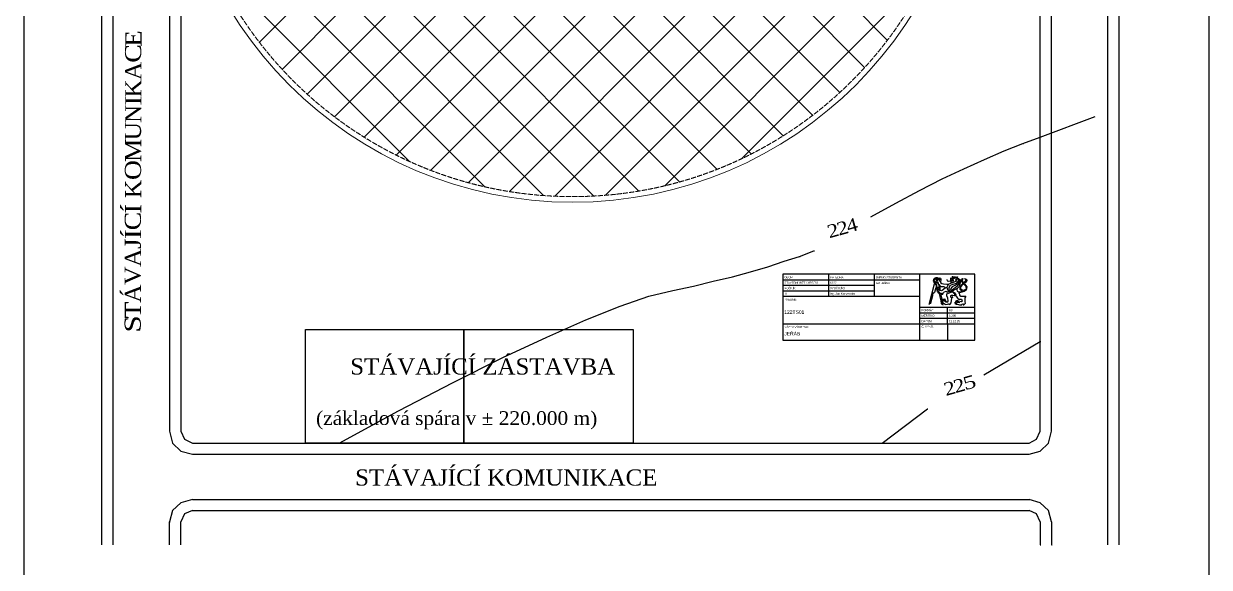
# Model space of a CAD drawing. Header units: millimetres. Extents: x -3518363 to 3223740, y -1530229 to 774657.
# Drawn here: x 3013740 to 3223740, y 89952 to 186145 of the extents above; entities that cross this region are included whole.
import ezdxf

# ---------------------------------------------------------------- set-up
doc = ezdxf.new("R2010")
doc.units = ezdxf.units.MM
doc.header["$LTSCALE"] = 15
doc.header["$MEASUREMENT"] = 0
doc.linetypes.add('ACAD_ISO02W100', pattern=[15, 12, -3])
doc.layers.get('0').update_dxf_attribs({"linetype": 'CONTINUOUS'})
doc.layers.add('pažení', color=220, linetype='ACAD_ISO02W100', lineweight=30)
doc.layers.add('RAMECEK', color=7, linetype='CONTINUOUS')
doc.layers.add('svahovaní', color=7, linetype='CONTINUOUS', lineweight=15, true_color=0xe3331c)
doc.styles.add('ROMAN', font='roman')
doc.styles.add('TIMESNEWROMAN', font='times.ttf')

msp = doc.modelspace()

# ---------------------------------------------------------------- hatches: boundary and pattern name
at = {"layer": 'svahovaní', "linetype": 'ByBlock', "lineweight": 20, "ltscale": 5}
h = msp.add_hatch(dxfattribs=at)
h.set_pattern_fill('ANSI37', color=256, scale=50000)
h.paths.add_polyline_path([(3171053.342, 189646.607), (3121653.437, 189646.607), (3050871.04, 189646.607, 0.567414785)])
h.paths.add_polyline_path([(3044312.191, 246945.736, 0.0451176865), (3041555.367, 234643.555), (3041555.367, 216456.445, 0.022402895), (3042647.426, 210282.622), (3044312.191, 211448.303)])
h.paths.add_polyline_path([(3044312.191, 211448.303), (3042647.426, 210282.622, 0.0226918554), (3044312.191, 204154.264)])
h.paths.add_polyline_path([(3149381.136, 284064.824), (3072543.246, 284064.824, 0.0402681337), (3063660.606, 277150), (3158263.777, 277150, 0.0402681337)])
h.paths.add_polyline_path([(3159419.47, 276066.256), (3102620, 276066.256), (3102620, 274085.909), (3161402.904, 274085.909, 0.010011066)])
h.paths.add_polyline_path([(3161402.904, 274085.909), (3102620, 274085.909), (3102620, 271356.607), (3113918.478, 271356.607), (3115950.774, 271356.607, -0.4822155632), (3117433.609, 271356.607), (3140110.774, 271356.607, -0.4822155632), (3141593.609, 271356.607), (3149210.457, 271356.607), (3163893.795, 271356.607, 0.013199018)])
h.paths.add_polyline_path([(3102020, 274085.909), (3091512.191, 274085.909), (3091512.191, 271356.607), (3098700.774, 271356.607, -0.4822155632), (3100183.609, 271356.607), (3102020, 271356.607)])
h.paths.add_polyline_path([(3102020, 276066.256), (3091512.191, 276066.256), (3091512.191, 274085.909), (3102020, 274085.909)])
h.paths.add_polyline_path([(3087512.191, 274085.909), (3060521.478, 274085.909, 0.013199018), (3058030.587, 271356.607), (3087512.191, 271356.607)])
h.paths.add_polyline_path([(3087512.191, 276066.256), (3062504.912, 276066.256, 0.010011066), (3060521.478, 274085.909), (3087512.191, 274085.909)])
h.paths.add_polyline_path([(3075743.812, 286045.171), (3146180.571, 286045.171, 0.2698826259)])

# ---------------------------------------------------------------- linework, layer by layer
for p, q in [((3043638.592, 101924.128), (3191933.31, 101924.128)), ((3043638.592, 99969.499), (3191933.31, 99969.499))]:
    msp.add_line(p, q)
at = {"elevation": 0}
msp.add_lwpolyline([(3013740, 345571.207), (3013740, 48571.207), (3223740, 48571.207), (3223740, 345571.207)], close=True, dxfattribs=at)
for points in [[(3027590.046, 93925.573), (3027590.046, 196029.298), (3027692.924, 196029.298)], [(3029570.393, 93925.573), (3029570.393, 196029.298), (3029673.271, 196029.298)], [(3039575.02, 196029.298), (3039575.02, 114011.972), (3040115.113, 111928.748), (3041555.367, 110488.493), (3043638.592, 109948.401), (3191830.439, 109948.401), (3193810.786, 110488.493), (3195251.047, 111928.748), (3195791.133, 114011.972), (3195791.133, 196029.298), (3195894.017, 196029.298)], [(3041555.367, 196029.298), (3041555.367, 114011.972), (3042198.337, 112597.436), (3043638.592, 111928.748), (3191830.439, 111928.748), (3193142.098, 112597.436), (3193810.786, 114011.972), (3193810.786, 196029.298), (3193913.67, 196029.298)], [(3205795.753, 93925.573), (3205795.753, 196029.298), (3205898.624, 196029.298)], [(3207776.1, 93925.573), (3207776.1, 196029.298), (3207878.984, 196029.298)], [(3190724.535, 164960.957), (3193810.786, 166041.143), (3203522.191, 169716.607)], [(3163796.927, 151998.662), (3168194.849, 154416.238), (3172387.003, 156602.34), (3176450.582, 158685.572), (3180282.687, 160460.163), (3183909.037, 162106.166), (3187432.516, 163649.298), (3190724.535, 164960.957), (3190853.124, 164960.957)], [(3069588.879, 111928.748), (3080133.598, 117638.329), (3089803.874, 122679.222), (3098599.713, 127077.132), (3106418.23, 130703.482), (3113336.586, 133764.028), (3119380.525, 136181.603), (3124447.136, 137956.195), (3128742.161, 138933.51), (3132368.524, 139705.069), (3135866.285, 140579.513), (3139286.893, 141351.085), (3142476.028, 142225.516), (3145562.279, 143099.959), (3148417.07, 144102.992), (3151168.976, 144977.435), (3151271.847, 144977.435)], [(3151168.976, 144977.435), (3153689.423, 145954.75), (3153792.294, 145954.75)], [(3063647.831, 111928.748), (3063647.831, 132015.141), (3121695.203, 132015.141), (3121695.203, 111928.748), (3091681.35, 111928.748), (3091681.35, 132015.141), (3091681.35, 111928.748), (3063647.831, 111928.748), (3063750.709, 111928.748)], [(3183806.166, 123990.881), (3193810.786, 129931.922), (3193913.67, 129931.922)], [(3165777.274, 111928.748), (3173801.546, 117972.673), (3173904.418, 117972.673)], [(3043638.592, 101924.128), (3041555.367, 101384.035), (3040115.113, 99969.499), (3039575.02, 97989.145), (3039677.891, 97989.145)], [(3195791.133, 97989.145), (3195251.047, 99969.499), (3193810.786, 101384.035), (3191830.439, 101924.128), (3191933.31, 101924.128)], [(3043638.592, 99969.499), (3042198.337, 99403.681), (3041555.367, 97989.145), (3041658.245, 97989.145)], [(3193810.786, 97989.145), (3193142.098, 99403.681), (3191830.439, 99969.499), (3191933.31, 99969.499)], [(3039575.02, 93925.573), (3039575.02, 97989.145), (3039677.891, 97989.145)], [(3041555.367, 93925.573), (3041555.367, 97989.145), (3041658.245, 97989.145)], [(3193810.786, 97989.145), (3193810.786, 93925.573), (3193913.67, 93925.573)], [(3195791.133, 97989.145), (3195791.133, 93925.573), (3195894.017, 93925.573)]]:
    msp.add_lwpolyline(points, dxfattribs=at)
at = {"layer": 'pažení', "linetype": 'ByBlock', "lineweight": 20, "ltscale": 5}
msp.add_circle((3110962.191, 225550), 71000, dxfattribs=at)
at = {"layer": 'pažení', "lineweight": 20, "ltscale": 5}
msp.add_circle((3110962.191, 225550), 70000, dxfattribs=at)
at = {"layer": 'RAMECEK', "color": 0, "linetype": 'Continuous'}
for p, q in [((3148188.9, 140829.228), (3172496.596, 140829.228)), ((3156291.415, 141801.476), (3156291.415, 137912.335)), ((3164394.081, 141760.4), (3164394.081, 137871.259)), ((3172496.596, 130133.902), (3172496.596, 141801.476)), ((3175389.139, 140765.838), (3175458.067, 140785.509)), ((3177938.903, 140805.201), (3177929.056, 140647.811)), ((3178283.463, 141129.818), (3178283.463, 140913.415)), ((3178716.622, 140834.707), (3178834.761, 140805.201)), ((3148188.9, 139856.98), (3164394.081, 139856.98)), ((3148188.9, 138884.733), (3164394.081, 138884.733)), ((3175339.927, 139113.219), (3175448.22, 139152.561)), ((3175438.373, 139339.481), (3175517.125, 139359.152)), ((3175901.061, 139693.605), (3175979.824, 139693.605)), ((3176954.446, 139398.494), (3177249.772, 139506.685)), ((3148188.9, 137912.335), (3172496.596, 137912.335)), ((3175969.977, 138483.633), (3175910.908, 138424.619)), ((3176442.524, 136693.272), (3176422.83, 136683.437)), ((3178312.992, 137804.892), (3178273.616, 137785.197)), ((3178706.775, 136791.651), (3178608.341, 136693.272)), ((3179346.683, 138542.669), (3179454.965, 138513.139)), ((3172496.596, 135967.689), (3182219.674, 135967.689)), ((3172496.596, 134995.291), (3182219.674, 134995.291)), ((3177358.135, 133050.645), (3177358.135, 135967.689)), ((3148188.9, 133050.645), (3172496.596, 133050.645)), ((3172496.596, 134023.043), (3182219.674, 134023.043)), ((3172496.596, 133050.645), (3182219.674, 133050.645)), ((3177358.135, 133050.645), (3177358.135, 130133.902))]:
    msp.add_line(p, q, dxfattribs=at)
at = {"layer": 'RAMECEK', "color": 0, "linetype": 'Continuous', "elevation": 0}
msp.add_lwpolyline([(3182219.674, 141801.476), (3148188.9, 141801.476), (3148188.9, 130133.902), (3182219.674, 130133.902)], close=True, dxfattribs=at)
for points in [[(3175162.718, 140205.121), (3175133.189, 140224.792), (3174946.144, 140441.218), (3174916.615, 140569.103), (3174906.768, 140628.14), (3174936.297, 140874.05), (3175112.263, 141103.997), (3175369.456, 141208.526), (3175379.303, 141218.361), (3175526.972, 141218.361), (3175654.958, 141188.855), (3175694.334, 141149.489), (3175664.793, 141100.311), (3175556.501, 141021.606), (3175576.194, 141001.935), (3175586.03, 140982.264), (3175586.03, 140962.593), (3175595.877, 140952.757), (3175664.793, 140962.593), (3175822.309, 141031.442), (3175950.284, 141011.771), (3176029.047, 140824.872)], [(3175694.334, 140382.205), (3175517.125, 140323.171), (3175408.832, 140323.171), (3175290.704, 140352.698), (3175093.813, 140687.153), (3175103.66, 140765.838), (3175113.506, 140795.365), (3175162.718, 140883.909), (3175310.398, 141001.935), (3175546.654, 141021.606)], [(3175595.877, 140942.922), (3175477.749, 140824.872), (3175517.125, 140736.331), (3175536.818, 140716.66), (3175477.749, 140539.597), (3175389.139, 140431.383)], [(3175536.818, 140716.66), (3175566.348, 140736.331), (3175586.03, 140736.331), (3175615.582, 140775.673), (3175743.545, 140854.379), (3175861.685, 140854.379), (3175940.437, 140618.305), (3175940.437, 140519.926)], [(3175704.169, 141139.654), (3176009.365, 141169.184), (3176038.894, 141159.348), (3176097.952, 141110.147), (3176127.493, 141090.476), (3176166.869, 141011.771), (3176166.869, 140913.415), (3176137.329, 140431.383), (3176147.175, 140362.534), (3176345.31, 140151.037), (3176639.415, 140087.094), (3177259.618, 140067.423), (3177505.744, 140037.896), (3177505.744, 139959.211), (3177426.981, 139870.668), (3177348.229, 139723.112), (3177299.006, 139565.722), (3177279.301, 139526.38), (3177259.618, 139506.685), (3177269.465, 139467.343), (3177367.911, 139083.713), (3177417.134, 138995.169), (3177515.58, 138896.793), (3177584.496, 138857.451), (3177623.872, 138808.273), (3177604.179, 138768.908), (3177417.134, 138650.86), (3177367.911, 138650.86), (3177348.229, 138641.025), (3177338.382, 138631.189), (3177318.688, 138591.847)], [(3177279.301, 140893.744), (3177317.456, 140624.454), (3177614.025, 140569.103), (3177919.209, 140637.976), (3177958.585, 140529.761)], [(3179041.499, 141100.311), (3178972.583, 140874.05), (3178854.444, 140805.201), (3178893.82, 140657.647), (3178893.82, 140588.775), (3178874.137, 140510.067), (3178391.744, 140333.006), (3178322.839, 140313.335), (3178293.31, 140283.828), (3178273.616, 140273.993), (3177978.279, 140214.956), (3177958.585, 140205.121), (3177948.738, 140195.285), (3177909.363, 140195.285), (3177594.343, 140037.896), (3177525.426, 140018.224)], [(3179218.697, 141031.442), (3179228.544, 140952.757), (3179258.074, 140874.05), (3179267.92, 140647.811), (3178903.667, 140195.285), (3178116.101, 139939.54), (3177850.304, 139791.984), (3177751.847, 139693.605), (3177702.635, 139634.592), (3177604.179, 139329.624), (3177594.343, 139319.789), (3177594.343, 139231.246), (3177673.095, 138995.169), (3177840.457, 138808.273), (3177840.457, 138788.579), (3178057.042, 138680.367), (3178096.418, 138680.367), (3178116.101, 138690.202), (3178263.769, 138690.202), (3178312.992, 138690.202), (3178342.522, 138680.367), (3178381.908, 138601.682), (3178401.602, 138513.139), (3178500.037, 138454.126), (3178559.106, 138385.254), (3178588.647, 138286.898), (3178588.647, 138208.193), (3178578.812, 138198.357), (3178765.856, 138050.801), (3178903.667, 137952.425), (3178293.31, 138021.294), (3177997.961, 138040.966), (3177909.363, 137991.788), (3177879.833, 137854.069), (3177929.056, 137804.892), (3177988.126, 137775.362), (3178263.769, 137775.362), (3178253.934, 137716.348), (3178244.087, 137696.654), (3178076.724, 137549.121), (3178007.808, 137165.469), (3177973.361, 136733.858), (3177702.635, 136457.198), (3177594.343, 136398.162)], [(3177860.151, 141119.983), (3177889.68, 141100.311), (3177899.527, 141080.64), (3177899.527, 140972.428), (3177929.056, 140824.872), (3178116.101, 140883.909), (3178263.769, 140874.05), (3178273.616, 140874.05), (3178293.31, 140883.909)], [(3177889.68, 141100.311), (3178027.513, 141119.983), (3178253.934, 141139.654)], [(3179454.965, 140864.214), (3179415.589, 140460.889), (3179173.171, 140103.079), (3178805.232, 139870.668), (3178785.538, 139870.668), (3178726.469, 139841.161), (3178647.717, 139791.984), (3178194.853, 139585.393), (3177914.28, 139199.275), (3178106.254, 138768.908), (3178116.101, 138709.894)], [(3178598.494, 141139.654), (3178588.647, 141090.476), (3178578.812, 141070.805), (3178322.839, 140923.251), (3178303.145, 140883.909), (3178372.062, 140756.002), (3178372.062, 140716.66), (3178352.368, 140588.775), (3178017.655, 140510.067), (3177968.432, 140519.926), (3177948.738, 140303.499)], [(3178204.699, 141385.589), (3178214.558, 141365.918), (3178244.087, 141188.855), (3178253.934, 141179.019), (3178253.934, 141139.654), (3178578.812, 141159.348), (3179031.653, 141119.983), (3179080.876, 141110.147)], [(3178214.558, 141385.589), (3178244.087, 141395.424), (3178342.522, 141395.424), (3178372.062, 141336.411), (3178549.26, 141267.539), (3178608.341, 141326.552), (3178618.187, 141356.082), (3178755.998, 141375.753), (3178795.385, 141306.881), (3179002.124, 141326.552), (3179021.806, 141356.082), (3179169.474, 141346.247), (3179100.558, 141110.147), (3179149.792, 141090.476), (3179218.697, 141041.277), (3179317.143, 141031.442), (3179474.658, 140854.379), (3179494.341, 140844.543), (3179514.046, 140844.543), (3179602.633, 140588.775), (3179612.48, 140539.597), (3179661.703, 140510.067), (3179415.589, 139644.427), (3179366.366, 139585.393), (3179356.53, 139565.722), (3179356.53, 139555.886), (3179090.711, 139280.447), (3179041.499, 139044.347), (3179090.711, 138837.78), (3179189.168, 138739.401), (3179327.001, 138680.367), (3179779.842, 138700.038), (3179927.511, 138749.237), (3179947.205, 138768.908), (3179957.04, 138798.438), (3180193.319, 138837.78)], [(3179179.321, 141356.082), (3179208.851, 141375.753), (3179228.544, 141375.753)], [(3180488.656, 141021.606), (3180754.453, 140913.415), (3180774.146, 140687.153), (3180596.937, 140411.711), (3180400.046, 140224.792), (3180468.974, 140057.567), (3180811.069, 139573.115), (3180695.395, 139014.841), (3180340.987, 138778.743), (3179474.658, 138522.998), (3179454.965, 138503.304), (3179504.188, 138129.509), (3179760.149, 137903.247), (3180311.447, 137903.247), (3180606.784, 137942.589), (3180439.422, 137657.312), (3180449.28, 137096.597), (3180459.127, 137037.584), (3180468.974, 137008.077), (3180488.656, 136644.095), (3180262.236, 136417.833), (3180222.848, 136358.819), (3180173.625, 136348.984)], [(3180380.363, 141080.64), (3180459.127, 141041.277), (3180498.503, 141001.935), (3180567.408, 140795.365), (3180567.408, 140637.976), (3180222.848, 140273.993), (3180104.72, 140195.285), (3180085.027, 140175.614), (3180075.18, 140146.108), (3179838.901, 139959.211), (3179553.422, 139437.836), (3179553.422, 139300.118), (3179573.104, 139191.904), (3179858.594, 138867.286), (3179957.04, 138818.109)], [(3180085.027, 140195.285), (3180006.263, 140303.499), (3179897.982, 140549.432), (3179888.135, 140618.305), (3179858.594, 140647.811), (3179760.149, 140696.989), (3179740.467, 140785.509), (3179750.313, 140834.707), (3179858.594, 140942.922), (3179996.416, 141021.606), (3180035.792, 141021.606), (3180045.639, 141031.442), (3180075.18, 141031.442), (3180016.11, 140834.707), (3179996.416, 140677.318), (3180006.263, 140667.482), (3180025.957, 140539.597), (3180124.402, 140382.205), (3180213.002, 140283.828)], [(3175064.284, 140175.614), (3175064.284, 140155.943), (3175271.01, 140057.567), (3175349.763, 139791.984), (3175349.763, 139634.592), (3175280.857, 139368.988), (3175271.01, 139349.317), (3175261.175, 139339.481), (3175251.328, 139241.081), (3175241.47, 139221.41), (3175231.635, 139211.575), (3175093.813, 138591.847), (3174818.158, 138424.619), (3174798.464, 138404.948), (3174788.629, 138385.254), (3174739.406, 138139.344), (3174729.559, 138119.673), (3174719.724, 138109.838), (3174709.877, 138021.294), (3174700.03, 138001.623), (3174690.183, 137991.788), (3174375.152, 136683.437), (3174365.306, 136663.766), (3174345.623, 136644.095), (3174197.954, 136545.718), (3174148.732, 136516.211), (3174069.968, 136368.655)], [(3174158.578, 136535.883), (3174168.414, 136673.601), (3175064.284, 140116.601), (3175083.966, 140126.436)], [(3175103.66, 140126.436), (3175162.718, 140205.121), (3175330.08, 140155.943), (3175369.456, 140126.436), (3175369.456, 140116.601), (3175379.303, 140047.731), (3175438.373, 139772.289), (3175458.067, 139654.263), (3175556.501, 139309.953), (3175526.972, 139260.776), (3175487.596, 139231.246), (3175458.067, 139152.561), (3175536.818, 139103.384), (3175526.972, 138906.629), (3175605.724, 138906.629), (3175645.111, 138867.286), (3175645.111, 138749.237), (3175674.64, 138552.505), (3175714.016, 138513.139), (3175851.849, 138434.455), (3175871.532, 138434.455), (3175891.225, 138424.619), (3175920.754, 138395.089), (3176029.047, 137844.234), (3176186.563, 137106.433), (3176245.632, 137116.268), (3176344.067, 137194.976), (3176353.913, 137322.859), (3176393.301, 137332.694), (3176481.9, 137411.379), (3176875.683, 137440.909), (3176924.906, 137381.872), (3177043.045, 137086.762), (3177082.409, 137027.748), (3177121.797, 136978.547), (3177141.49, 136949.041), (3177230.09, 136899.863), (3177289.159, 136899.863), (3177377.758, 136899.863), (3177436.828, 136929.37), (3177456.51, 136949.041), (3177495.897, 137027.748), (3177505.744, 137096.597), (3177447.907, 137549.121), (3177249.772, 137972.096), (3177249.772, 138316.405), (3177525.426, 138483.633), (3177997.961, 138631.189), (3178017.655, 138641.025), (3178047.196, 138680.367)], [(3175389.139, 140136.272), (3175654.958, 140165.779), (3175733.71, 140195.285)], [(3175467.902, 138808.273), (3175526.972, 138906.629)], [(3175487.596, 140539.597), (3175684.487, 140431.383), (3175802.626, 140018.224), (3175822.309, 139998.553), (3175881.379, 139988.718), (3176009.365, 139870.668), (3175989.671, 139693.605), (3176038.894, 139634.592), (3176176.727, 139634.592), (3176344.067, 139664.098), (3176737.861, 139664.098), (3176924.906, 139496.85), (3176944.599, 139428.001), (3176944.599, 139378.823), (3176934.752, 139359.152), (3176412.994, 138916.464), (3176294.844, 138857.451), (3176117.646, 138926.3), (3176097.952, 139054.183), (3176068.423, 139339.481), (3175920.754, 139516.521), (3175891.225, 139536.215)], [(3175526.972, 139408.33), (3175782.922, 139526.38), (3175871.532, 139546.051)], [(3175556.501, 139103.384), (3175625.429, 139162.397), (3175704.169, 139191.904), (3175773.086, 139182.068), (3175969.977, 138896.793)], [(3175566.348, 139319.789), (3175694.334, 139378.823), (3175866.602, 139362.838), (3175950.284, 139221.41)], [(3175654.958, 138847.615), (3175714.016, 138837.78), (3175891.225, 138562.34), (3176107.799, 138463.961), (3176344.067, 137332.694)], [(3175822.309, 139988.718), (3175851.849, 139762.454), (3175891.225, 139693.605), (3175881.379, 139683.769), (3175881.379, 139644.427), (3175891.225, 139555.886)], [(3176422.83, 138286.898), (3176481.9, 138286.898), (3176531.111, 138306.569), (3176619.722, 138483.633), (3176668.944, 138572.176), (3176708.32, 138611.518), (3176846.153, 138700.038), (3177141.49, 138798.438), (3177348.229, 138650.86)], [(3177633.719, 138808.273), (3177682.942, 138808.273), (3177751.847, 138778.743), (3177850.304, 138768.908)], [(3177948.738, 140657.647), (3178096.418, 140677.318), (3178204.699, 140687.153), (3178362.215, 140677.318)], [(3177978.279, 140352.698), (3178293.31, 140372.369), (3178322.839, 140342.863)], [(3178263.769, 138700.038), (3178244.087, 138798.438), (3178234.24, 138916.464), (3178224.405, 138926.3), (3178224.405, 138995.169), (3178234.24, 139034.512), (3178244.087, 139103.384), (3178746.151, 139477.179), (3178972.583, 139614.921), (3179169.474, 139772.289), (3179464.812, 140087.094), (3179573.104, 140500.231), (3179582.951, 140519.926), (3179612.48, 140539.597)], [(3179080.876, 139280.447), (3178401.602, 138906.629), (3178342.522, 138690.202)], [(3178401.602, 138611.518), (3178500.037, 138591.847), (3178559.106, 138552.505), (3178628.023, 138503.304), (3178795.385, 138257.392), (3178824.915, 138198.357), (3178844.608, 138139.344), (3178864.29, 138060.637)], [(3180232.683, 140087.094), (3180606.784, 139723.112), (3180656.019, 139182.068), (3180227.777, 138936.135), (3179769.996, 139132.89), (3179701.09, 139526.38), (3180232.683, 140087.094)], [(3176127.493, 138454.126), (3176334.22, 138463.961), (3176422.83, 138286.898), (3176314.538, 138227.864)], [(3176186.563, 137096.597), (3176265.315, 136653.93), (3176393.301, 136526.047), (3176412.994, 136516.211), (3176472.053, 136496.54)], [(3176314.538, 136919.534), (3176393.301, 136968.712)], [(3176344.067, 137175.305), (3176432.677, 137155.61), (3176393.301, 136968.712), (3176481.9, 136958.876), (3176481.9, 136929.37), (3176481.9, 136909.699), (3176452.37, 136732.638), (3176452.37, 136693.272), (3176472.053, 136624.423), (3176481.9, 136476.869), (3176521.276, 136417.833), (3176560.663, 136339.148), (3176570.499, 136309.642)], [(3176432.677, 137155.61), (3176521.276, 137244.154), (3176698.474, 137362.201), (3176806.777, 137342.53), (3176875.683, 137244.154)], [(3176481.9, 136958.876), (3176521.276, 136998.242), (3176590.192, 137116.268), (3176609.886, 137135.939), (3176698.474, 137175.305), (3176747.708, 137175.305), (3176796.931, 137165.469), (3176954.446, 136988.406), (3177043.045, 136880.171)], [(3176481.9, 136771.98), (3176550.816, 136791.651), (3176816.613, 136594.917), (3177098.417, 136447.363), (3177387.605, 136506.376), (3177554.967, 136587.524), (3177663.26, 136476.869), (3177673.095, 136457.198)], [(3178913.513, 137942.589), (3178943.042, 137922.918), (3178982.43, 137834.398), (3179189.168, 137490.086), (3179297.449, 137381.872), (3179445.118, 137372.037), (3179868.441, 137411.379), (3179966.887, 137067.09), (3179838.901, 136919.534), (3179307.296, 137027.748), (3179100.558, 137165.469), (3178838.447, 137073.24), (3178716.622, 136811.322), (3178726.469, 136781.815), (3178795.385, 136781.815), (3178785.538, 136614.588), (3178726.469, 136476.869)], [(3178795.385, 136585.081), (3178982.43, 136575.225), (3178982.43, 136398.162)], [(3178805.232, 136791.651), (3178844.608, 136870.335), (3178913.513, 136978.547), (3178933.196, 136998.242), (3179002.124, 137037.584), (3179041.499, 137037.584), (3179130.099, 137037.584), (3179179.321, 137017.913), (3179277.767, 136939.205), (3179346.683, 136909.699)], [(3178982.43, 136575.225), (3178982.43, 136594.917), (3179090.711, 136840.829), (3179110.405, 136850.664), (3179139.945, 136860.5), (3179258.074, 136860.5), (3179474.658, 136791.651), (3179553.422, 136771.98)], [(3179002.124, 136496.54), (3179021.806, 136516.211), (3179336.837, 136476.869), (3179474.658, 136378.491), (3179848.747, 136378.491), (3179888.135, 136398.162), (3179986.581, 136496.54), (3179986.581, 136506.376), (3180134.249, 136575.225), (3180144.097, 136565.389), (3180183.472, 136565.389), (3180222.848, 136545.718), (3180262.236, 136417.833)]]:
    msp.add_lwpolyline(points, dxfattribs=at)

# ---------------------------------------------------------------- texts
at = {"attachment_point": 7, "style": 'TIMESNEWROMAN'}
for s, insert, char_height, width, rotation in [('\\W1.09;E', (3034610.384, 182089.898), 2863.0542, 4188.81108, 89.90041137), ('\\W1.14;C', (3034584.797, 179235.12), 2863.0542, 4490.01155, 89.90041137), ('\\W1.04;A', (3034584.705, 176148.778), 2863.0542, 4592.75863, 89.90041137), ('\\W1.03;K', (3034584.705, 173088.415), 2863.0542, 4572.93372, 89.90041137), ('\\W1.19;I', (3034584.797, 171648.023), 2863.0542, 3142.16769, 89.90041137), ('\\W1.02;N', (3034584.797, 168587.647), 2863.0542, 4557.723, 89.90041137), ('\\W1.04;U', (3034559.249, 165501.397), 2863.0542, 4588.46559, 89.90041137), ('\\W1.07;M', (3034559.164, 161669.422), 2863.0542, 5402.24811, 89.90041137), ('\\W1.13;O', (3034559.288, 158480.379), 2863.0542, 4720.52411, 89.90041137), ('\\W1.03;K', (3034559.459, 155291.375), 2863.0542, 4572.93372, 89.90041137), ('\\W1.19;Í', (3034559.504, 152539.285), 2863.0542, 3142.16769, 89.90041137), ('\\W1.14;C', (3034533.702, 149581.741), 2863.0542, 4490.01155, 89.90041137), ('\\W1.16;2', (3158137.787, 148630.275), 2289.8356, 3047.34523, 15.80019522), ('\\W1.13;4', (3159809.56, 149119.057), 2289.8356, 3009.2889, 15.80019522), ('\\W1.19;Í', (3034533.656, 148038.622), 2863.0542, 3142.16769, 89.90041137), ('\\W1.16;2', (3156440.387, 148167.512), 2289.8356, 3047.34523, 15.80019522), ('\\W1.09;J', (3034533.702, 146289.526), 2863.0542, 3226.50001, 89.90041137), ('\\W1.04;A', (3034533.826, 143100.522), 2863.0542, 4592.75863, 89.90041137), ('\\W1.05;V', (3034534.002, 139911.465), 2863.0542, 4599.96906, 89.90041137), ('\\W1.04;Á', (3034508.324, 136747.918), 2863.0542, 4592.75863, 89.90041137), ('\\W1.12;T', (3034508.363, 133995.88), 2863.0542, 4225.10236, 89.90041137), ('\\W1.28;S', (3034508.409, 131475.172), 2863.0542, 4219.3343, 89.90041137), ('\\W1.31;5', (3180487.161, 121240.034), 2289.8356, 3222.34108, 15.80019522), ('\\W1.16;2', (3177092.44, 120262.641), 2289.8356, 3047.34523, 15.80019522), ('\\W1.16;2', (3178789.787, 120751.331), 2289.8356, 3047.34523, 15.80019522)]:
    msp.add_mtext(s, dxfattribs=dict(at, insert=insert, char_height=char_height, width=width, rotation=rotation))
for s, insert, char_height, width in [('\\W1.02;STÁVAJÍCÍ\\~ZÁSTAVBA', (3071569.233, 123991.012), 2863.1607, 47179.17747), ('\\W1.03;(základová\\~spára\\~v\\~±\\~220.000\\~m)', (3065525.307, 114346.454), 2433.70941, 49434.83592), ('\\W1.02;STÁVAJÍCÍ\\~KOMUNIKACE', (3072443.67, 104341.867), 2863.1607, 53670.5873)]:
    msp.add_mtext(s, dxfattribs=dict(at, insert=insert, char_height=char_height, width=width))
at = {"layer": 'RAMECEK', "color": 0, "linetype": 'Continuous', "style": 'ROMAN'}
for s, height, p in [('OBOR', 364.6151, (3148458.416, 141104.171)), ('KATEDRA', 364.6151, (3156560.63, 141104.171)), ('JMÉNO STUDENTA', 364.61509, (3164663.296, 141063.095)), ('STAVEBNÍ INŽENÝRSTVÍ', 364.61509, (3148458.416, 140131.923)), ('ROČNÍK', 364.6151, (3148458.416, 139159.675)), ('VYUČUJÍCÍ', 364.6151, (3156560.63, 139159.675)), ('K122', 364.6151, (3156561.007, 140131.923)), ('Jan Jelínek', 364.61509, (3164663.296, 140090.847)), ('PŘEDMĚT :', 364.6151, (3148458.416, 137145.39)), ('III', 364.6151, (3148458.416, 138187.277)), ('Ing. Jan Konvalinka', 364.61509, (3156560.931, 138187.277)), ('122TS01', 633.8253, (3148458.416, 134799.259)), ('FORMÁT', 364.6151, (3172766.112, 135270.233)), ('MĚŘÍTKO', 364.6151, (3172766.112, 134297.684)), ('A3', 364.6151, (3177627.651, 135270.233)), ('1:200', 364.6151, (3177627.651, 134297.684)), ('NÁZEV VÝKRESU:', 364.61509, (3148458.416, 132283.7)), ('Č. VÝKR.', 364.6151, (3172766.112, 132353.038)), ('DATUM', 364.6151, (3172766.112, 133325.437)), ('11.12.25', 364.6151, (3177627.651, 133325.437)), ('JEŘÁB', 633.8253, (3148458.416, 130974.721))]:
    msp.add_text(s, height=height, dxfattribs=at).set_placement(p)

doc.saveas('drawing.dxf')
